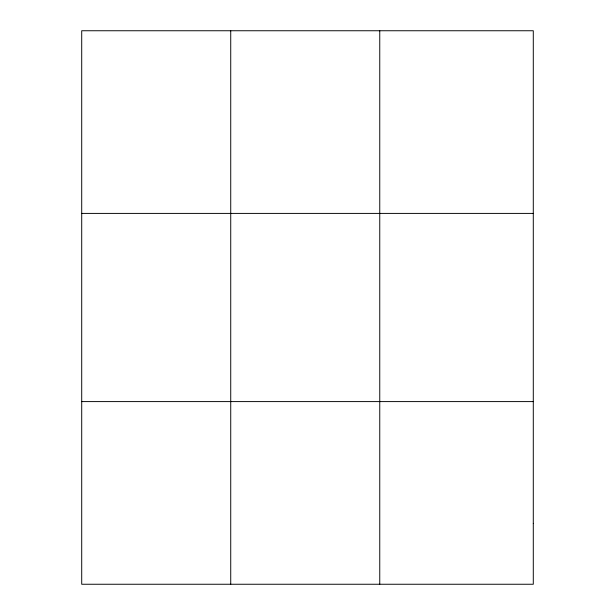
<?xml version="1.0" encoding="UTF-8"?>
<svg xmlns="http://www.w3.org/2000/svg" width="615" height="615" viewBox="0 0 615 615"><rect width="100%" height="100%" fill="white"/><g stroke="black" fill="none" stroke-linecap="round" stroke-linejoin="round"><path stroke-width="0.92" d="M230.733 30.75L230.733 584.25M379.755 30.75L379.755 584.25M81.71 213.405L533.29 213.405M81.71 401.595L533.29 401.595M533.29 523.365L533.29 584.25L81.71 584.25L81.71 30.75L533.29 30.75L533.29 523.365"/></g></svg>
